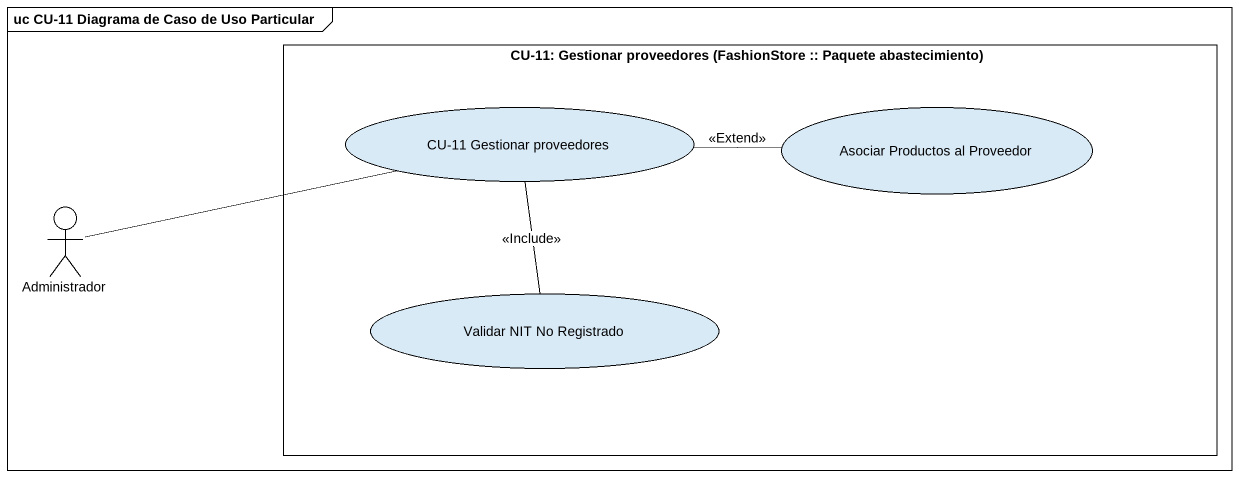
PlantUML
@startuml
mainframe uc CU-11 Diagrama de Caso de Uso Particular
rectangle "CU-11: Gestionar proveedores (FashionStore :: Paquete abastecimiento)" as CU_11_Gestionar_proveedores {
  usecase "CU-11 Gestionar proveedores" as CU_11_Gestionar_proveedores_2
  usecase "Asociar Productos al Proveedor" as Asociar_Productos_al
  usecase "Validar NIT No Registrado" as Validar_NIT_No_Registrado
}
actor Administrador
CU_11_Gestionar_proveedores_2 -- Validar_NIT_No_Registrado : <<Include>>
Asociar_Productos_al -left- CU_11_Gestionar_proveedores_2 : <<Extend>>
Administrador -right- CU_11_Gestionar_proveedores_2
@enduml
